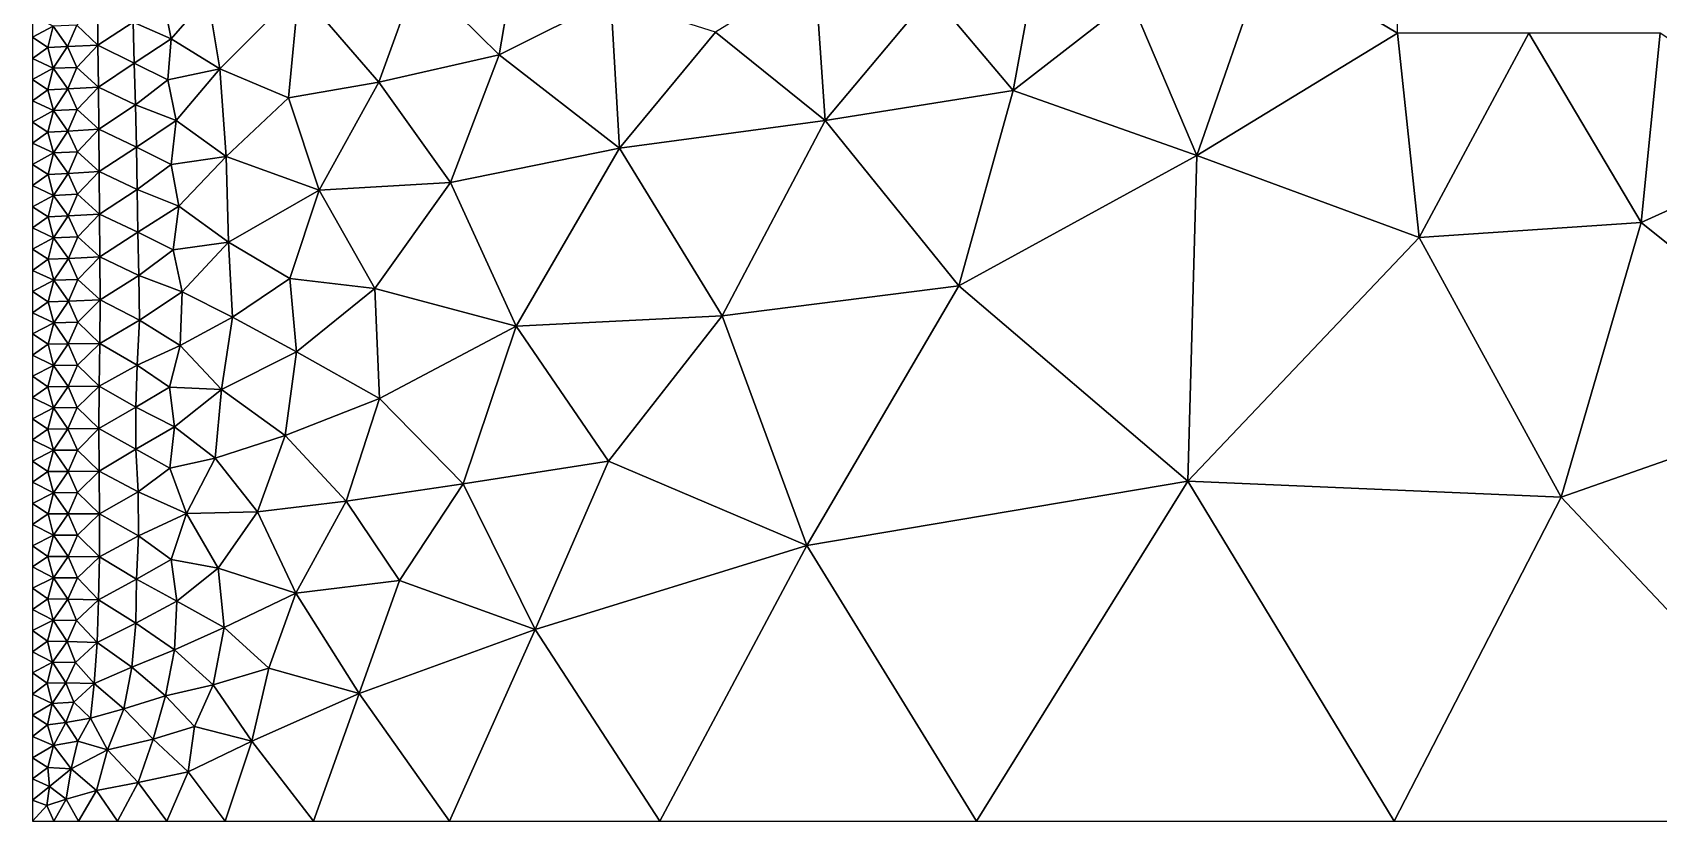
# Model space of a CAD drawing. Header units: metres. Extents: x 2 to 72, y -280 to 0.
# Drawn here: x 2 to 17.48, y -19.93 to -12.5 of the extents above; entities that cross this region are included whole.
import ezdxf

# ---------------------------------------------------------------- set-up
doc = ezdxf.new("R2010")
doc.units = ezdxf.units.M

msp = doc.modelspace()

# ---------------------------------------------------------------- linework, layer by layer
at = {"layer": 'layer', "color": 0}
for points in [[(15, -12.5), (15, -11.2365), (13.7506, -11.7603)], [(5.67033, -11.9433), (6.44298, -12.7079), (6.62822, -11.6243)], [(6.44298, -12.7079), (7.50601, -12.1729), (6.62822, -11.6243)], [(13.0877, -13.6647), (13.7506, -11.7603), (12.4563, -12.1788)], [(15, -12.5), (13.7506, -11.7603), (13.0877, -13.6647)], [(8.5035, -12.4903), (9.54821, -13.3333), (9.44972, -11.9046)], [(9.54821, -13.3333), (10.5598, -12.1222), (9.44972, -11.9046)], [(5.29718, -12.9659), (5.67033, -11.9433), (4.53744, -12.0869)], [(5.29718, -12.9659), (6.44298, -12.7079), (5.67033, -11.9433)], [(11.3404, -13.0452), (11.5332, -11.9858), (10.5598, -12.1222)], [(11.3404, -13.0452), (12.4563, -12.1788), (11.5332, -11.9858)], [(2.61944, -12.2171), (2.42097, -12.4256), (2.6221, -12.6145)], [(2.61944, -12.2171), (2.6221, -12.6145), (2.95824, -12.3951)], [(3.24879, -12.1842), (2.95824, -12.3951), (3.32189, -12.5534)], [(3.24879, -12.1842), (3.32189, -12.5534), (3.668, -12.1527)], [(3.668, -12.1527), (3.32189, -12.5534), (3.78274, -12.8412)], [(3.668, -12.1527), (3.78274, -12.8412), (4.53744, -12.0869)], [(4.53744, -12.0869), (3.78274, -12.8412), (4.43759, -13.117)], [(4.43759, -13.117), (5.29718, -12.9659), (4.53744, -12.0869)], [(6.44298, -12.7079), (7.59037, -13.596), (7.50601, -12.1729)], [(7.59037, -13.596), (8.5035, -12.4903), (7.50601, -12.1729)], [(9.54821, -13.3333), (11.3404, -13.0452), (10.5598, -12.1222)], [(13.0877, -13.6647), (12.4563, -12.1788), (11.3404, -13.0452)], [(2, -12.3387), (2, -12.5403), (2.19693, -12.4333)], [(2.19693, -12.4333), (2, -12.5403), (2.14563, -12.6364)], [(2, -12.5403), (2, -12.7419), (2.14563, -12.6364)], [(2.19693, -12.4333), (2.14563, -12.6364), (2.33406, -12.6293)], [(2.19693, -12.4333), (2.33406, -12.6293), (2.42097, -12.4256)], [(2.42097, -12.4256), (2.33406, -12.6293), (2.6221, -12.6145)], [(2.95824, -12.3951), (2.6221, -12.6145), (2.96787, -12.7861)], [(2.95824, -12.3951), (2.96787, -12.7861), (3.32189, -12.5534)], [(7.59037, -13.596), (9.54821, -13.3333), (8.5035, -12.4903)], [(15.2052, -14.4445), (15, -12.5), (13.0877, -13.6647)], [(16.25, -12.5), (15, -12.5), (15.2052, -14.4445)], [(17.3203, -14.3028), (16.25, -12.5), (15.2052, -14.4445)], [(17.5, -12.5), (16.25, -12.5), (17.3203, -14.3028)], [(17.5, -12.5), (17.3203, -14.3028), (19.0512, -13.5193)], [(2.14563, -12.6364), (2, -12.7419), (2.19776, -12.8355)], [(2.14563, -12.6364), (2.19776, -12.8355), (2.33406, -12.6293)], [(2.33406, -12.6293), (2.19776, -12.8355), (2.42297, -12.8262)], [(2.33406, -12.6293), (2.42297, -12.8262), (2.6221, -12.6145)], [(2.6221, -12.6145), (2.42297, -12.8262), (2.62685, -13.0135)], [(2.6221, -12.6145), (2.62685, -13.0135), (2.96787, -12.7861)], [(3.32189, -12.5534), (2.96787, -12.7861), (3.28726, -12.9439)], [(3.32189, -12.5534), (3.28726, -12.9439), (3.78274, -12.8412)], [(2, -12.7419), (2, -12.9435), (2.19776, -12.8355)], [(2.19776, -12.8355), (2, -12.9435), (2.14631, -13.039)], [(2.19776, -12.8355), (2.14631, -13.039), (2.33587, -13.0309)], [(2.19776, -12.8355), (2.33587, -13.0309), (2.42297, -12.8262)], [(2.42297, -12.8262), (2.33587, -13.0309), (2.62685, -13.0135)], [(2.96787, -12.7861), (2.62685, -13.0135), (2.97982, -13.1822)], [(2.96787, -12.7861), (2.97982, -13.1822), (3.28726, -12.9439)], [(3.28726, -12.9439), (3.36841, -13.3333), (3.78274, -12.8412)], [(3.78274, -12.8412), (3.36841, -13.3333), (3.84312, -13.6731)], [(3.78274, -12.8412), (3.84312, -13.6731), (4.43759, -13.117)], [(5.98106, -13.9218), (6.44298, -12.7079), (5.29718, -12.9659)], [(5.98106, -13.9218), (7.59037, -13.596), (6.44298, -12.7079)], [(2, -12.9435), (2, -13.1452), (2.14631, -13.039)], [(3.28726, -12.9439), (2.97982, -13.1822), (3.36841, -13.3333)], [(4.72975, -13.9947), (5.29718, -12.9659), (4.43759, -13.117)], [(4.72975, -13.9947), (5.98106, -13.9218), (5.29718, -12.9659)], [(2.14631, -13.039), (2, -13.1452), (2.19881, -13.2381)], [(2, -13.1452), (2, -13.3468), (2.19881, -13.2381)], [(2.14631, -13.039), (2.19881, -13.2381), (2.33587, -13.0309)], [(2.33587, -13.0309), (2.19881, -13.2381), (2.4255, -13.2278)], [(2.33587, -13.0309), (2.4255, -13.2278), (2.62685, -13.0135)], [(2.62685, -13.0135), (2.4255, -13.2278), (2.63167, -13.4149)], [(2.62685, -13.0135), (2.63167, -13.4149), (2.97982, -13.1822)], [(4.72975, -13.9947), (4.43759, -13.117), (3.84312, -13.6731)], [(10.8224, -14.9067), (11.3404, -13.0452), (9.54821, -13.3333)], [(10.8224, -14.9067), (13.0877, -13.6647), (11.3404, -13.0452)], [(2.19881, -13.2381), (2, -13.3468), (2.147, -13.442)], [(2.19881, -13.2381), (2.147, -13.442), (2.33773, -13.4334)], [(2.19881, -13.2381), (2.33773, -13.4334), (2.4255, -13.2278)], [(2.4255, -13.2278), (2.33773, -13.4334), (2.63167, -13.4149)], [(2.97982, -13.1822), (2.63167, -13.4149), (2.98922, -13.5845)], [(2.97982, -13.1822), (2.98922, -13.5845), (3.36841, -13.3333)], [(2, -13.3468), (2, -13.5484), (2.147, -13.442)], [(2.147, -13.442), (2, -13.5484), (2.19977, -13.6411)], [(2.147, -13.442), (2.19977, -13.6411), (2.33773, -13.4334)], [(2.33773, -13.4334), (2.19977, -13.6411), (2.42779, -13.6306)], [(2.33773, -13.4334), (2.42779, -13.6306), (2.63167, -13.4149)], [(2.63167, -13.4149), (2.42779, -13.6306), (2.63563, -13.8182)], [(2.63167, -13.4149), (2.63563, -13.8182), (2.98922, -13.5845)], [(3.36841, -13.3333), (2.98922, -13.5845), (3.31937, -13.7506)], [(3.36841, -13.3333), (3.31937, -13.7506), (3.84312, -13.6731)], [(8.56792, -15.1916), (9.54821, -13.3333), (7.59037, -13.596)], [(8.56792, -15.1916), (10.8224, -14.9067), (9.54821, -13.3333)], [(2, -13.5484), (2, -13.75), (2.19977, -13.6411)], [(2.98922, -13.5845), (2.63563, -13.8182), (2.99681, -13.9894)], [(2.98922, -13.5845), (2.99681, -13.9894), (3.31937, -13.7506)], [(6.60674, -15.2906), (7.59037, -13.596), (5.98106, -13.9218)], [(6.60674, -15.2906), (8.56792, -15.1916), (7.59037, -13.596)], [(19.0512, -13.5193), (17.3203, -14.3028), (19.3569, -15.9361)], [(2.19977, -13.6411), (2, -13.75), (2.14758, -13.8452)], [(2, -13.75), (2, -13.9516), (2.14758, -13.8452)], [(2.19977, -13.6411), (2.14758, -13.8452), (2.33931, -13.8366)], [(2.19977, -13.6411), (2.33931, -13.8366), (2.42779, -13.6306)], [(2.42779, -13.6306), (2.33931, -13.8366), (2.63563, -13.8182)], [(3.31937, -13.7506), (2.99681, -13.9894), (3.39472, -14.1471)], [(3.31937, -13.7506), (3.39472, -14.1471), (3.84312, -13.6731)], [(3.84312, -13.6731), (3.39472, -14.1471), (3.86735, -14.4889)], [(3.84312, -13.6731), (3.86735, -14.4889), (4.72975, -13.9947)], [(13.0017, -16.7642), (13.0877, -13.6647), (10.8224, -14.9067)], [(15.2052, -14.4445), (13.0877, -13.6647), (13.0017, -16.7642)], [(2.14758, -13.8452), (2, -13.9516), (2.20058, -14.0445)], [(2.14758, -13.8452), (2.20058, -14.0445), (2.33931, -13.8366)], [(2.33931, -13.8366), (2.20058, -14.0445), (2.42968, -14.0341)], [(2.33931, -13.8366), (2.42968, -14.0341), (2.63563, -13.8182)], [(2.63563, -13.8182), (2.42968, -14.0341), (2.63896, -14.2227)], [(2.63563, -13.8182), (2.63896, -14.2227), (2.99681, -13.9894)], [(5.25926, -14.9301), (5.98106, -13.9218), (4.72975, -13.9947)], [(5.25926, -14.9301), (6.60674, -15.2906), (5.98106, -13.9218)], [(2, -13.9516), (2, -14.1532), (2.20058, -14.0445)], [(2.20058, -14.0445), (2, -14.1532), (2.14807, -14.2487)], [(2.20058, -14.0445), (2.14807, -14.2487), (2.34066, -14.2404)], [(2.20058, -14.0445), (2.34066, -14.2404), (2.42968, -14.0341)], [(2.42968, -14.0341), (2.34066, -14.2404), (2.63896, -14.2227)], [(2.99681, -13.9894), (2.63896, -14.2227), (3.00323, -14.3957)], [(2.99681, -13.9894), (3.00323, -14.3957), (3.39472, -14.1471)], [(4.45068, -14.8347), (4.72975, -13.9947), (3.86735, -14.4889)], [(4.45068, -14.8347), (5.25926, -14.9301), (4.72975, -13.9947)], [(2, -14.1532), (2, -14.3548), (2.14807, -14.2487)], [(2.14807, -14.2487), (2.2013, -14.4482), (2.34066, -14.2404)], [(2.34066, -14.2404), (2.2013, -14.4482), (2.4314, -14.4385)], [(2.34066, -14.2404), (2.4314, -14.4385), (2.63896, -14.2227)], [(2.63896, -14.2227), (2.4314, -14.4385), (2.64213, -14.6291)], [(2.63896, -14.2227), (2.64213, -14.6291), (3.00323, -14.3957)], [(3.39472, -14.1471), (3.00323, -14.3957), (3.33914, -14.564)], [(3.39472, -14.1471), (3.33914, -14.564), (3.86735, -14.4889)], [(2.14807, -14.2487), (2, -14.3548), (2.2013, -14.4482)], [(2, -14.3548), (2, -14.5565), (2.2013, -14.4482)], [(3.00323, -14.3957), (2.64213, -14.6291), (3.01105, -14.8062)], [(3.00323, -14.3957), (3.01105, -14.8062), (3.33914, -14.564)], [(17.3203, -14.3028), (15.2052, -14.4445), (16.5585, -16.9167)], [(17.3203, -14.3028), (16.5585, -16.9167), (19.3569, -15.9361)], [(2.2013, -14.4482), (2, -14.5565), (2.14851, -14.6525)], [(2.2013, -14.4482), (2.14851, -14.6525), (2.34188, -14.645)], [(2.2013, -14.4482), (2.34188, -14.645), (2.4314, -14.4385)], [(2.4314, -14.4385), (2.34188, -14.645), (2.64213, -14.6291)], [(3.33914, -14.564), (3.42366, -14.9635), (3.86735, -14.4889)], [(3.86735, -14.4889), (3.42366, -14.9635), (3.90567, -15.2032)], [(3.90567, -15.2032), (4.45068, -14.8347), (3.86735, -14.4889)], [(13.0017, -16.7642), (16.5585, -16.9167), (15.2052, -14.4445)], [(2, -14.5565), (2, -14.7581), (2.14851, -14.6525)], [(2.14851, -14.6525), (2, -14.7581), (2.20182, -14.8527)], [(2.14851, -14.6525), (2.20182, -14.8527), (2.34188, -14.645)], [(2.34188, -14.645), (2.20182, -14.8527), (2.43282, -14.8446)], [(2.34188, -14.645), (2.43282, -14.8446), (2.64213, -14.6291)], [(2.64213, -14.6291), (2.43282, -14.8446), (2.64445, -15.0396)], [(2.64213, -14.6291), (2.64445, -15.0396), (3.01105, -14.8062)], [(3.33914, -14.564), (3.01105, -14.8062), (3.42366, -14.9635)], [(2, -14.7581), (2, -14.9597), (2.20182, -14.8527)], [(2.20182, -14.8527), (2, -14.9597), (2.14864, -15.0568)], [(2.20182, -14.8527), (2.14864, -15.0568), (2.34247, -15.0512)], [(2.20182, -14.8527), (2.34247, -15.0512), (2.43282, -14.8446)], [(2.43282, -14.8446), (2.34247, -15.0512), (2.64445, -15.0396)], [(3.01105, -14.8062), (2.64445, -15.0396), (3.01942, -15.2335)], [(3.01105, -14.8062), (3.01942, -15.2335), (3.42366, -14.9635)], [(4.51431, -15.5337), (4.45068, -14.8347), (3.90567, -15.2032)], [(4.51431, -15.5337), (5.25926, -14.9301), (4.45068, -14.8347)], [(2, -14.9597), (2, -15.1613), (2.14864, -15.0568)], [(3.42366, -14.9635), (3.01942, -15.2335), (3.40655, -15.4719)], [(3.42366, -14.9635), (3.40655, -15.4719), (3.90567, -15.2032)], [(5.30451, -15.9775), (5.25926, -14.9301), (4.51431, -15.5337)], [(5.30451, -15.9775), (6.60674, -15.2906), (5.25926, -14.9301)], [(9.37326, -17.3752), (10.8224, -14.9067), (8.56792, -15.1916)], [(9.37326, -17.3752), (13.0017, -16.7642), (10.8224, -14.9067)], [(2.14864, -15.0568), (2, -15.1613), (2.20157, -15.2578)], [(2, -15.1613), (2, -15.3629), (2.20157, -15.2578)], [(2.14864, -15.0568), (2.20157, -15.2578), (2.34247, -15.0512)], [(2.34247, -15.0512), (2.20157, -15.2578), (2.43237, -15.2525)], [(2.34247, -15.0512), (2.43237, -15.2525), (2.64445, -15.0396)], [(2.64445, -15.0396), (2.43237, -15.2525), (2.641, -15.4525)], [(2.64445, -15.0396), (2.641, -15.4525), (3.01942, -15.2335)], [(2.20157, -15.2578), (2, -15.3629), (2.14807, -15.4614)], [(2.20157, -15.2578), (2.14807, -15.4614), (2.34104, -15.458)], [(2.20157, -15.2578), (2.34104, -15.458), (2.43237, -15.2525)], [(2.43237, -15.2525), (2.34104, -15.458), (2.641, -15.4525)], [(3.01942, -15.2335), (2.641, -15.4525), (2.99678, -15.6587)], [(3.01942, -15.2335), (2.99678, -15.6587), (3.40655, -15.4719)], [(3.90567, -15.2032), (3.40655, -15.4719), (3.79866, -15.8913)], [(3.79866, -15.8913), (4.51431, -15.5337), (3.90567, -15.2032)], [(6.10253, -16.7879), (6.60674, -15.2906), (5.30451, -15.9775)], [(6.10253, -16.7879), (7.48413, -16.5724), (6.60674, -15.2906)], [(7.48413, -16.5724), (8.56792, -15.1916), (6.60674, -15.2906)], [(7.48413, -16.5724), (9.37326, -17.3752), (8.56792, -15.1916)], [(2, -15.3629), (2, -15.5645), (2.14807, -15.4614)], [(2.14807, -15.4614), (2, -15.5645), (2.20037, -15.6627)], [(2.14807, -15.4614), (2.20037, -15.6627), (2.34104, -15.458)], [(2.34104, -15.458), (2.20037, -15.6627), (2.42934, -15.6597)], [(2.34104, -15.458), (2.42934, -15.6597), (2.641, -15.4525)], [(2.641, -15.4525), (2.42934, -15.6597), (2.63379, -15.8606)], [(2.641, -15.4525), (2.63379, -15.8606), (2.99678, -15.6587)], [(3.40655, -15.4719), (2.99678, -15.6587), (3.30479, -15.8681)], [(3.40655, -15.4719), (3.30479, -15.8681), (3.79866, -15.8913)], [(2, -15.5645), (2, -15.7661), (2.20037, -15.6627)], [(4.40707, -16.3309), (4.51431, -15.5337), (3.79866, -15.8913)], [(4.40707, -16.3309), (5.30451, -15.9775), (4.51431, -15.5337)], [(2.20037, -15.6627), (2, -15.7661), (2.14716, -15.8654)], [(2, -15.7661), (2, -15.9677), (2.14716, -15.8654)], [(2.20037, -15.6627), (2.14716, -15.8654), (2.33846, -15.8633)], [(2.20037, -15.6627), (2.33846, -15.8633), (2.42934, -15.6597)], [(2.42934, -15.6597), (2.33846, -15.8633), (2.63379, -15.8606)], [(2.99678, -15.6587), (2.63379, -15.8606), (2.9824, -16.0599)], [(2.99678, -15.6587), (2.9824, -16.0599), (3.30479, -15.8681)], [(2.14716, -15.8654), (2, -15.9677), (2.19932, -16.0665)], [(2.14716, -15.8654), (2.19932, -16.0665), (2.33846, -15.8633)], [(2.33846, -15.8633), (2.19932, -16.0665), (2.42663, -16.0643)], [(2.33846, -15.8633), (2.42663, -16.0643), (2.63379, -15.8606)], [(2.63379, -15.8606), (2.42663, -16.0643), (2.63117, -16.2637)], [(2.63379, -15.8606), (2.63117, -16.2637), (2.9824, -16.0599)], [(3.30479, -15.8681), (2.9824, -16.0599), (3.35068, -16.2458)], [(3.30479, -15.8681), (3.35068, -16.2458), (3.79866, -15.8913)], [(3.35068, -16.2458), (3.73873, -16.5449), (3.79866, -15.8913)], [(3.73873, -16.5449), (4.40707, -16.3309), (3.79866, -15.8913)], [(16.5585, -16.9167), (19.4683, -20), (19.3569, -15.9361)], [(2, -15.9677), (2, -16.1694), (2.19932, -16.0665)], [(2.19932, -16.0665), (2, -16.1694), (2.14684, -16.2688)], [(2.19932, -16.0665), (2.14684, -16.2688), (2.3375, -16.2668)], [(2.19932, -16.0665), (2.3375, -16.2668), (2.42663, -16.0643)], [(2.42663, -16.0643), (2.3375, -16.2668), (2.63117, -16.2637)], [(2.9824, -16.0599), (2.63117, -16.2637), (2.98398, -16.4581)], [(2.9824, -16.0599), (2.98398, -16.4581), (3.35068, -16.2458)], [(4.98565, -16.9532), (5.30451, -15.9775), (4.40707, -16.3309)], [(4.98565, -16.9532), (6.10253, -16.7879), (5.30451, -15.9775)], [(2, -16.1694), (2, -16.371), (2.14684, -16.2688)], [(3.35068, -16.2458), (2.98398, -16.4581), (3.30619, -16.6403)], [(3.35068, -16.2458), (3.30619, -16.6403), (3.73873, -16.5449)], [(2.14684, -16.2688), (2, -16.371), (2.19947, -16.4699)], [(2, -16.371), (2, -16.5726), (2.19947, -16.4699)], [(2.14684, -16.2688), (2.19947, -16.4699), (2.3375, -16.2668)], [(2.3375, -16.2668), (2.19947, -16.4699), (2.42706, -16.4677)], [(2.3375, -16.2668), (2.42706, -16.4677), (2.63117, -16.2637)], [(2.63117, -16.2637), (2.42706, -16.4677), (2.63522, -16.6678)], [(2.63117, -16.2637), (2.63522, -16.6678), (2.98398, -16.4581)], [(4.14127, -17.0561), (4.40707, -16.3309), (3.73873, -16.5449)], [(4.14127, -17.0561), (4.98565, -16.9532), (4.40707, -16.3309)], [(2.19947, -16.4699), (2, -16.5726), (2.1473, -16.6722)], [(2.19947, -16.4699), (2.1473, -16.6722), (2.33884, -16.6706)], [(2.19947, -16.4699), (2.33884, -16.6706), (2.42706, -16.4677)], [(2.42706, -16.4677), (2.33884, -16.6706), (2.63522, -16.6678)], [(2.98398, -16.4581), (2.63522, -16.6678), (3.00523, -16.867)], [(2.98398, -16.4581), (3.00523, -16.867), (3.30619, -16.6403)], [(3.30619, -16.6403), (3.46609, -17.0727), (3.73873, -16.5449)], [(4.14127, -17.0561), (3.73873, -16.5449), (3.46609, -17.0727)], [(2, -16.5726), (2, -16.7742), (2.1473, -16.6722)], [(2.1473, -16.6722), (2, -16.7742), (2.20029, -16.8738)], [(2.1473, -16.6722), (2.20029, -16.8738), (2.33884, -16.6706)], [(2.33884, -16.6706), (2.20029, -16.8738), (2.42932, -16.8723)], [(2.33884, -16.6706), (2.42932, -16.8723), (2.63522, -16.6678)], [(2.63522, -16.6678), (2.42932, -16.8723), (2.63936, -17.0753)], [(2.63522, -16.6678), (2.63936, -17.0753), (3.00523, -16.867)], [(3.30619, -16.6403), (3.00523, -16.867), (3.46609, -17.0727)], [(6.78597, -18.1767), (7.48413, -16.5724), (6.10253, -16.7879)], [(6.78597, -18.1767), (9.37326, -17.3752), (7.48413, -16.5724)], [(2, -16.7742), (2, -16.9758), (2.20029, -16.8738)], [(2.20029, -16.8738), (2, -16.9758), (2.14772, -17.076)], [(2.20029, -16.8738), (2.14772, -17.076), (2.34016, -17.0754)], [(2.20029, -16.8738), (2.34016, -17.0754), (2.42932, -16.8723)], [(2.42932, -16.8723), (2.34016, -17.0754), (2.63936, -17.0753)], [(3.00523, -16.867), (2.63936, -17.0753), (3.00827, -17.2845)], [(3.00523, -16.867), (3.00827, -17.2845), (3.46609, -17.0727)], [(5.49423, -17.7106), (6.10253, -16.7879), (4.98565, -16.9532)], [(5.49423, -17.7106), (6.78597, -18.1767), (6.10253, -16.7879)], [(9.37326, -17.3752), (10.9905, -20), (13.0017, -16.7642)], [(10.9905, -20), (14.9685, -20), (13.0017, -16.7642)], [(13.0017, -16.7642), (14.9685, -20), (16.5585, -16.9167)], [(2, -16.9758), (2, -17.1774), (2.14772, -17.076)], [(4.50694, -17.83), (4.98565, -16.9532), (4.14127, -17.0561)], [(4.50694, -17.83), (5.49423, -17.7106), (4.98565, -16.9532)], [(14.9685, -20), (19.4683, -20), (16.5585, -16.9167)], [(2.14772, -17.076), (2, -17.1774), (2.20036, -17.2781)], [(2, -17.1774), (2, -17.379), (2.20036, -17.2781)], [(2.14772, -17.076), (2.20036, -17.2781), (2.34016, -17.0754)], [(2.34016, -17.0754), (2.20036, -17.2781), (2.42966, -17.2781)], [(2.34016, -17.0754), (2.42966, -17.2781), (2.63936, -17.0753)], [(2.63936, -17.0753), (2.42966, -17.2781), (2.63647, -17.484)], [(2.63936, -17.0753), (2.63647, -17.484), (3.00827, -17.2845)], [(3.46609, -17.0727), (3.00827, -17.2845), (3.31927, -17.5102)], [(3.46609, -17.0727), (3.31927, -17.5102), (3.7671, -17.5908)], [(3.7671, -17.5908), (4.14127, -17.0561), (3.46609, -17.0727)], [(4.50694, -17.83), (4.14127, -17.0561), (3.7671, -17.5908)], [(2.20036, -17.2781), (2, -17.379), (2.14726, -17.4801)], [(2.20036, -17.2781), (2.14726, -17.4801), (2.33908, -17.4808)], [(2.20036, -17.2781), (2.33908, -17.4808), (2.42966, -17.2781)], [(2.42966, -17.2781), (2.33908, -17.4808), (2.63647, -17.484)], [(3.00827, -17.2845), (2.63647, -17.484), (2.99093, -17.6977)], [(3.00827, -17.2845), (2.99093, -17.6977), (3.31927, -17.5102)], [(2, -17.379), (2, -17.5806), (2.14726, -17.4801)], [(2.14726, -17.4801), (2, -17.5806), (2.19906, -17.6825)], [(2.14726, -17.4801), (2.19906, -17.6825), (2.33908, -17.4808)], [(2.33908, -17.4808), (2.19906, -17.6825), (2.42679, -17.6842)], [(2.33908, -17.4808), (2.42679, -17.6842), (2.63647, -17.484)], [(2.63647, -17.484), (2.42679, -17.6842), (2.62924, -17.8924)], [(2.63647, -17.484), (2.62924, -17.8924), (2.99093, -17.6977)], [(6.78597, -18.1767), (7.97307, -20), (9.37326, -17.3752)], [(7.97307, -20), (10.9905, -20), (9.37326, -17.3752)], [(2, -17.5806), (2, -17.7823), (2.19906, -17.6825)], [(3.31927, -17.5102), (2.99093, -17.6977), (3.37282, -17.9049)], [(3.31927, -17.5102), (3.37282, -17.9049), (3.7671, -17.5908)], [(3.37282, -17.9049), (3.82652, -18.1567), (3.7671, -17.5908)], [(3.82652, -18.1567), (4.50694, -17.83), (3.7671, -17.5908)], [(2.19906, -17.6825), (2, -17.7823), (2.14582, -17.884)], [(2, -17.7823), (2, -17.9839), (2.14582, -17.884)], [(2.19906, -17.6825), (2.14582, -17.884), (2.33567, -17.886)], [(2.19906, -17.6825), (2.33567, -17.886), (2.42679, -17.6842)], [(2.42679, -17.6842), (2.33567, -17.886), (2.62924, -17.8924)], [(2.99093, -17.6977), (2.62924, -17.8924), (2.98459, -18.1145)], [(2.99093, -17.6977), (2.98459, -18.1145), (3.37282, -17.9049)], [(5.11057, -18.7853), (5.49423, -17.7106), (4.50694, -17.83)], [(5.11057, -18.7853), (6.78597, -18.1767), (5.49423, -17.7106)], [(2.14582, -17.884), (2, -17.9839), (2.19611, -18.0863)], [(2.14582, -17.884), (2.19611, -18.0863), (2.33567, -17.886)], [(2.33567, -17.886), (2.19611, -18.0863), (2.4204, -18.0895)], [(2.33567, -17.886), (2.4204, -18.0895), (2.62924, -17.8924)], [(2.62924, -17.8924), (2.4204, -18.0895), (2.61487, -18.2984)], [(2.62924, -17.8924), (2.61487, -18.2984), (2.98459, -18.1145)], [(3.37282, -17.9049), (2.98459, -18.1145), (3.35314, -18.3678)], [(3.35314, -18.3678), (3.82652, -18.1567), (3.37282, -17.9049)], [(4.24943, -18.543), (4.50694, -17.83), (3.82652, -18.1567)], [(4.24943, -18.543), (5.11057, -18.7853), (4.50694, -17.83)], [(2, -17.9839), (2, -18.1855), (2.19611, -18.0863)], [(2.19611, -18.0863), (2, -18.1855), (2.14297, -18.2868)], [(2.19611, -18.0863), (2.14297, -18.2868), (2.32871, -18.2892)], [(2.19611, -18.0863), (2.32871, -18.2892), (2.4204, -18.0895)], [(2.4204, -18.0895), (2.32871, -18.2892), (2.61487, -18.2984)], [(2.98459, -18.1145), (2.61487, -18.2984), (2.94695, -18.5329)], [(2.98459, -18.1145), (2.94695, -18.5329), (3.35314, -18.3678)], [(2, -18.1855), (2, -18.3871), (2.14297, -18.2868)], [(3.72131, -18.701), (3.82652, -18.1567), (3.35314, -18.3678)], [(3.72131, -18.701), (4.24943, -18.543), (3.82652, -18.1567)], [(5.11057, -18.7853), (5.97163, -20), (6.78597, -18.1767)], [(5.97163, -20), (7.97307, -20), (6.78597, -18.1767)], [(2.14297, -18.2868), (2, -18.3871), (2.19088, -18.4871)], [(2, -18.3871), (2, -18.5887), (2.19088, -18.4871)], [(2.14297, -18.2868), (2.19088, -18.4871), (2.32871, -18.2892)], [(2.32871, -18.2892), (2.19088, -18.4871), (2.40791, -18.489)], [(2.32871, -18.2892), (2.40791, -18.489), (2.61487, -18.2984)], [(2.61487, -18.2984), (2.40791, -18.489), (2.58676, -18.6883)], [(2.61487, -18.2984), (2.58676, -18.6883), (2.94695, -18.5329)], [(2.94695, -18.5329), (3.2649, -18.808), (3.35314, -18.3678)], [(3.2649, -18.808), (3.72131, -18.701), (3.35314, -18.3678)], [(2.19088, -18.4871), (2, -18.5887), (2.13914, -18.6859)], [(2.19088, -18.4871), (2.13914, -18.6859), (2.31762, -18.6833)], [(2.19088, -18.4871), (2.31762, -18.6833), (2.40791, -18.489)], [(2.40791, -18.489), (2.31762, -18.6833), (2.58676, -18.6883)], [(2.94695, -18.5329), (2.58676, -18.6883), (2.87016, -18.9314)], [(2.87016, -18.9314), (3.2649, -18.808), (2.94695, -18.5329)], [(4.08886, -19.237), (4.24943, -18.543), (3.72131, -18.701)], [(4.08886, -19.237), (5.11057, -18.7853), (4.24943, -18.543)], [(2, -18.5887), (2, -18.7903), (2.13914, -18.6859)], [(2.13914, -18.6859), (2, -18.7903), (2.18706, -18.8804)], [(2.13914, -18.6859), (2.18706, -18.8804), (2.31762, -18.6833)], [(2.31762, -18.6833), (2.18706, -18.8804), (2.393, -18.8672)], [(2.31762, -18.6833), (2.393, -18.8672), (2.58676, -18.6883)], [(2.58676, -18.6883), (2.393, -18.8672), (2.55323, -19.0186)], [(2.58676, -18.6883), (2.55323, -19.0186), (2.87016, -18.9314)], [(3.2649, -18.808), (3.54262, -19.0991), (3.72131, -18.701)], [(3.54262, -19.0991), (4.08886, -19.237), (3.72131, -18.701)], [(2, -18.7903), (2, -18.9919), (2.18706, -18.8804)], [(2.18706, -18.8804), (2, -18.9919), (2.14131, -19.0818)], [(2.18706, -18.8804), (2.14131, -19.0818), (2.31802, -19.0618)], [(2.18706, -18.8804), (2.31802, -19.0618), (2.393, -18.8672)], [(2.393, -18.8672), (2.31802, -19.0618), (2.55323, -19.0186)], [(2.87016, -18.9314), (3.14808, -19.2203), (3.2649, -18.808)], [(3.14808, -19.2203), (3.54262, -19.0991), (3.2649, -18.808)], [(4.08886, -19.237), (4.67632, -20), (5.11057, -18.7853)], [(4.67632, -20), (5.97163, -20), (5.11057, -18.7853)], [(2, -18.9919), (2, -19.1935), (2.14131, -19.0818)], [(2.31802, -19.0618), (2.43165, -19.2376), (2.55323, -19.0186)], [(2.55323, -19.0186), (2.43165, -19.2376), (2.71315, -19.321)], [(2.71315, -19.321), (2.87016, -18.9314), (2.55323, -19.0186)], [(2.71315, -19.321), (3.14808, -19.2203), (2.87016, -18.9314)], [(2.14131, -19.0818), (2, -19.1935), (2.20094, -19.28)], [(2, -19.1935), (2, -19.3952), (2.20094, -19.28)], [(2.14131, -19.0818), (2.20094, -19.28), (2.31802, -19.0618)], [(2.31802, -19.0618), (2.20094, -19.28), (2.43165, -19.2376)], [(3.14808, -19.2203), (3.48372, -19.5311), (3.54262, -19.0991)], [(3.48372, -19.5311), (4.08886, -19.237), (3.54262, -19.0991)], [(2.20094, -19.28), (2, -19.3952), (2.14639, -19.4889)], [(2.20094, -19.28), (2.14639, -19.4889), (2.36902, -19.4999)], [(2.20094, -19.28), (2.36902, -19.4999), (2.43165, -19.2376)], [(2.43165, -19.2376), (2.36902, -19.4999), (2.71315, -19.321)], [(2.36902, -19.4999), (2.60938, -19.7067), (2.71315, -19.321)], [(2.60938, -19.7067), (3.00726, -19.63), (2.71315, -19.321)], [(2.71315, -19.321), (3.00726, -19.63), (3.14808, -19.2203)], [(3.00726, -19.63), (3.48372, -19.5311), (3.14808, -19.2203)], [(3.48372, -19.5311), (3.83554, -20), (4.08886, -19.237)], [(3.83554, -20), (4.67632, -20), (4.08886, -19.237)], [(2, -19.3952), (2, -19.5968), (2.14639, -19.4889)], [(2.14639, -19.4889), (2, -19.5968), (2.16181, -19.6708)], [(2.14639, -19.4889), (2.16181, -19.6708), (2.36902, -19.4999)], [(2.36902, -19.4999), (2.16181, -19.6708), (2.31916, -19.7884)], [(2.31916, -19.7884), (2.60938, -19.7067), (2.36902, -19.4999)], [(2, -19.5968), (2, -19.7984), (2.16181, -19.6708)], [(2.60938, -19.7067), (2.81046, -20), (3.00726, -19.63)], [(2.81046, -20), (3.278, -20), (3.00726, -19.63)], [(3.00726, -19.63), (3.278, -20), (3.48372, -19.5311)], [(3.278, -20), (3.83554, -20), (3.48372, -19.5311)], [(2.16181, -19.6708), (2, -19.7984), (2.13644, -19.8517)], [(2, -19.7984), (2, -20), (2.13644, -19.8517)], [(2.16181, -19.6708), (2.13644, -19.8517), (2.31916, -19.7884)], [(2.13644, -19.8517), (2.2014, -20), (2.31916, -19.7884)], [(2.2014, -20), (2.43717, -20), (2.31916, -19.7884)], [(2.31916, -19.7884), (2.43717, -20), (2.60938, -19.7067)], [(2.43717, -20), (2.81046, -20), (2.60938, -19.7067)], [(2, -20), (2.2014, -20), (2.13644, -19.8517)]]:
    msp.add_3dface(points, dxfattribs=at)

doc.saveas('drawing.dxf')
